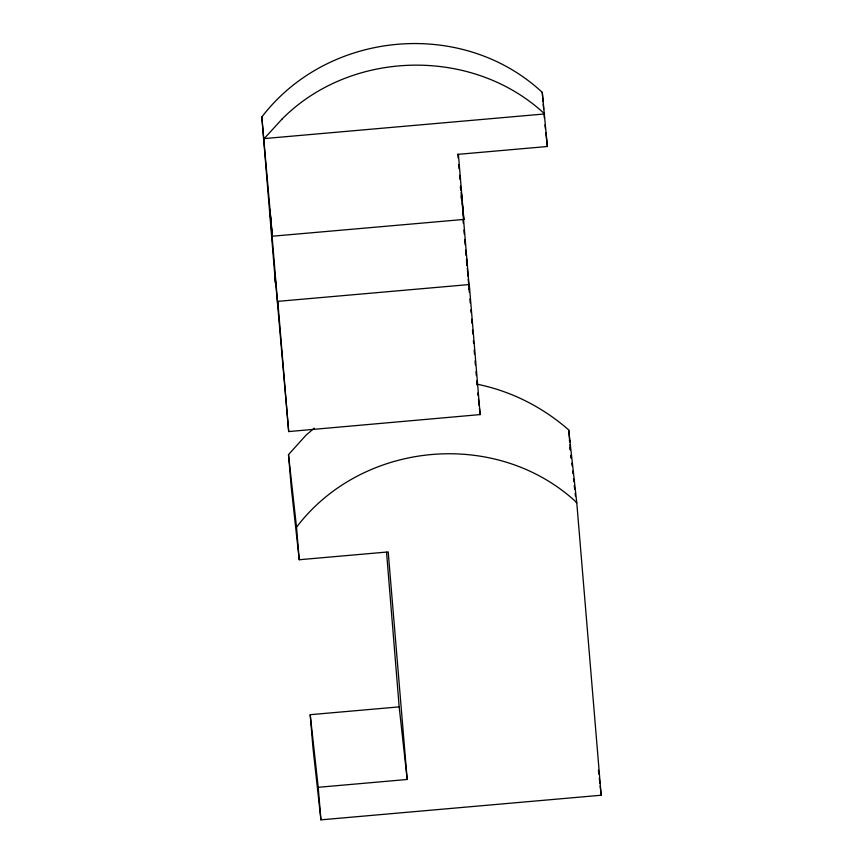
<?xml version="1.0" encoding="UTF-8"?>
<svg xmlns="http://www.w3.org/2000/svg" width="863" height="863" viewBox="0 0 863 863"><rect width="100%" height="100%" fill="white"/><g stroke="black" fill="none" stroke-linecap="round" stroke-linejoin="round"><path stroke-width="1.29" d="M407.185 779.483L399.17 706.883L310.205 714.693L318.22 787.304L407.185 779.483L388.199 551.932L299.234 559.742L291.219 487.142L288.501 454.596L306.236 434.974L314.305 428.167M299.234 559.742L296.516 527.196C362.32 440.583 496.98 428.285 576.754 502.579L601.166 795.233L320.928 819.85L312.913 747.25L310.205 714.693M261.834 117.001C327.897 30.539 462.352 17.95 542.277 92.373L547.369 146.505L458.404 154.315L463.841 219.439L272.352 236.214L269.817 209.202L277.962 306.85L277.789 301.36L469.267 284.542L480.152 414.585L288.684 431.565L275.07 275.685L275.437 282.967L261.834 117.001L272.352 236.214M569.3 440.82L569.914 440.766L576.754 502.579L576.15 502.633M476.991 384.175C510.993 391.015 542.708 407.109 568.739 429.979L569.914 440.766M570.033 447.401L570.324 450.022L569.968 444.693M570.907 455.286L571.198 457.919M571.781 463.183L572.072 465.804M572.654 471.069L572.946 473.701M573.528 478.965L573.819 481.586M574.262 485.535L574.693 489.483M575.136 493.431L575.427 496.052M544.985 124.919L545.405 128.727M545.826 132.535L547.369 146.505M598.437 770.238L598.868 774.187M599.3 778.135L599.871 783.399M600.163 786.031L601.166 795.233M477.768 393.01L478.048 395.545M478.469 399.353L479.17 405.696M479.45 408.242L480.152 414.585M288.501 454.596L296.516 527.196M463.841 219.439L461.295 192.373L461.964 200.399M460.432 187.282L460.68 189.936M461.306 196.591L461.543 199.245L461.241 195.254M542.277 92.373L543.032 101.489M543.248 104.089L543.69 109.299M544.121 114.509L544.445 118.414M568.739 429.979L569.742 442.018M570.864 455.394L571.09 458.07M462.19 203.075L462.741 209.763M462.967 212.438L469.44 290.033L469.267 284.542M457.8 154.024L458.134 158.015M458.685 164.66L459.019 168.652M459.58 175.308L459.914 179.288M460.464 185.944L460.799 189.936M467.11 265.577L466.549 258.868L466.851 264.941M467.336 268.264L468.005 276.311M468.231 278.986L468.792 285.696M469.019 288.382L469.353 292.406M469.914 299.105L470.249 303.129M470.81 309.839L471.036 312.525M471.597 319.234L471.932 323.258M472.493 329.957L472.827 333.981M473.388 340.691L473.614 343.377M474.175 350.087L474.51 354.11M475.071 360.81L475.405 364.833M475.966 371.543L476.311 375.567M476.754 380.928L477.088 384.963M463.01 219.396L463.345 223.398M463.906 230.076L464.24 234.089M464.682 239.429L465.125 244.779M465.578 250.119L466.02 255.47M466.462 260.809L466.797 264.812M386.559 552.32L399.17 706.883M277.789 301.36L288.684 431.565M318.22 787.304L320.928 819.85M282.158 118.954L264.207 138.587L544.661 113.948C472.956 46.85 351.306 49.342 282.158 118.954"/></g></svg>
